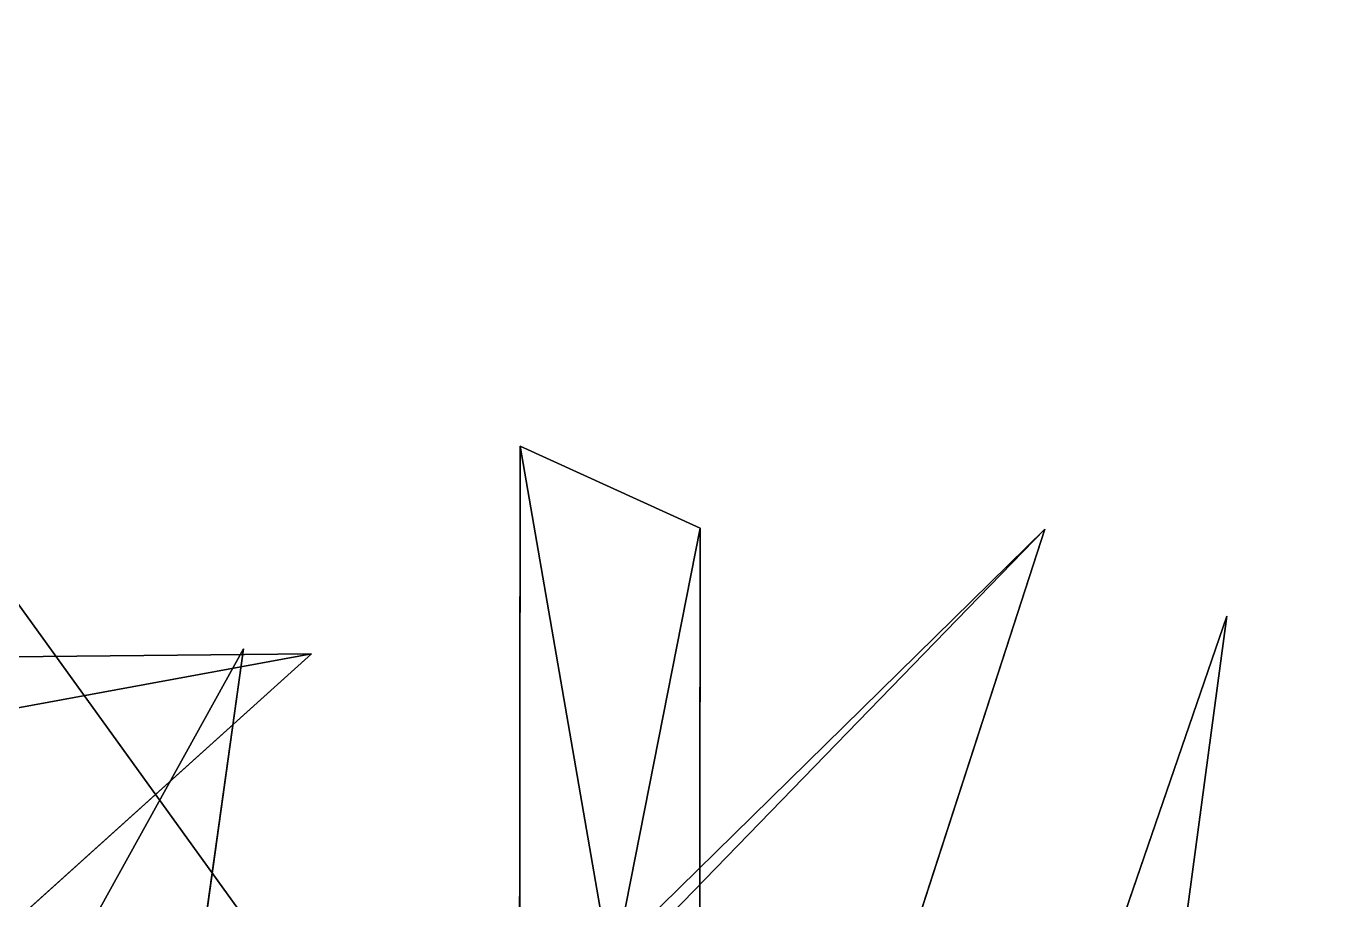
# Model space of a CAD drawing. Extents: x 271818 to 271947, y 5067178 to 5068401.
# Drawn here: x 271905.02 to 271917.77, y 5067235.43 to 5067243.98 of the extents above; entities that cross this region are included whole.
import ezdxf

# ---------------------------------------------------------------- set-up
doc = ezdxf.new("R2010")
doc.units = 0
doc.layers.add('WALLS', color=7, linetype='CONTINUOUS')

msp = doc.modelspace()

# ---------------------------------------------------------------- linework, layer by layer
at = {"layer": 'WALLS'}
for points in [[(271917.767, 5067220.539, 769.061), (271917.767, 5067220.539, 763.557), (271900.864, 5067243.979, 769.868)], [(271900.864, 5067243.979, 769.868), (271917.767, 5067220.539, 763.557), (271900.864, 5067243.979, 766.325)], [(271909.83, 5067222.26, 763.072), (271909.849, 5067239.871, 764.361), (271909.839, 5067230.089, 763.072)], [(271909.83, 5067222.26, 763.072), (271909.849, 5067239.871, 766.183), (271909.849, 5067239.871, 764.361)], [(271909.83, 5067222.26, 763.072), (271909.839, 5067230.089, 767.472), (271909.849, 5067239.871, 766.183)], [(271911.61, 5067239.07, 762.878), (271909.839, 5067230.089, 763.072), (271909.849, 5067239.871, 764.361)], [(271911.601, 5067229.756, 766.696), (271909.849, 5067239.871, 766.183), (271909.839, 5067230.089, 767.472)], [(271911.61, 5067239.07, 762.878), (271909.849, 5067239.871, 764.361), (271911.61, 5067239.07, 765.114)], [(271911.61, 5067239.07, 765.114), (271909.849, 5067239.871, 764.361), (271909.849, 5067239.871, 766.183)], [(271911.61, 5067239.07, 765.114), (271909.849, 5067239.871, 766.183), (271911.601, 5067229.756, 766.696)], [(271911.964, 5067229.752, 763.072), (271902.533, 5067226.234, 764.244), (271914.981, 5067239.058, 764.361)], [(271914.981, 5067239.058, 764.361), (271902.533, 5067226.234, 764.244), (271902.822, 5067227.125, 766.294)], [(271914.981, 5067239.058, 764.361), (271902.822, 5067227.125, 766.294), (271914.981, 5067239.058, 766.183)], [(271914.981, 5067239.058, 766.183), (271902.822, 5067227.125, 766.294), (271902.822, 5067227.125, 769.193)], [(271914.981, 5067239.058, 766.183), (271902.822, 5067227.125, 769.193), (271911.964, 5067229.752, 767.472)], [(271909.55, 5067222.305, 763.072), (271911.964, 5067229.752, 763.072), (271914.981, 5067239.058, 764.361)], [(271909.55, 5067222.305, 763.072), (271914.981, 5067239.058, 764.361), (271914.981, 5067239.058, 766.183)], [(271909.55, 5067222.305, 763.072), (271914.981, 5067239.058, 766.183), (271911.964, 5067229.752, 767.472)], [(271911.601, 5067229.756, 761.296), (271909.839, 5067230.089, 763.072), (271911.61, 5067239.07, 762.878)], [(271911.593, 5067222.051, 761.296), (271911.601, 5067229.756, 761.296), (271911.61, 5067239.07, 762.878)], [(271911.593, 5067222.051, 761.296), (271911.61, 5067239.07, 762.878), (271911.61, 5067239.07, 765.114)], [(271911.593, 5067222.051, 761.296), (271911.61, 5067239.07, 765.114), (271911.601, 5067229.756, 766.696)], [(271911.231, 5067222.112, 761.296), (271916.76, 5067238.207, 762.878), (271913.734, 5067229.398, 761.296)], [(271911.231, 5067222.112, 761.296), (271916.76, 5067238.207, 765.114), (271916.76, 5067238.207, 762.878)], [(271911.231, 5067222.112, 761.296), (271913.734, 5067229.398, 766.696), (271916.76, 5067238.207, 765.114)], [(271914.602, 5067222.136, 764.432), (271913.734, 5067229.398, 761.296), (271916.76, 5067238.207, 762.878)], [(271914.602, 5067222.136, 764.432), (271916.76, 5067238.207, 765.114), (271913.734, 5067229.398, 766.696)], [(271914.602, 5067222.136, 764.432), (271916.76, 5067238.207, 762.878), (271914.602, 5067222.136, 764.432)], [(271914.602, 5067222.136, 764.432), (271916.76, 5067238.207, 762.878), (271916.76, 5067238.207, 765.114)], [(271914.602, 5067222.136, 764.432), (271916.76, 5067238.207, 765.114), (271914.602, 5067222.136, 764.432)], [(271906.514, 5067233.373, 753.628), (271903.106, 5067230.596, 762.674), (271907.145, 5067237.887, 759.427)], [(271907.145, 5067237.887, 759.427), (271903.106, 5067230.596, 762.674), (271903.106, 5067230.596, 762.674)], [(271907.145, 5067237.887, 759.427), (271903.106, 5067230.596, 762.674), (271907.145, 5067237.887, 767.629)], [(271907.145, 5067237.887, 767.629), (271903.106, 5067230.596, 762.674), (271903.106, 5067230.596, 762.674)], [(271907.145, 5067237.887, 767.629), (271903.106, 5067230.596, 762.674), (271906.514, 5067233.373, 773.428)], [(271905.5, 5067226.12, 753.628), (271906.514, 5067233.373, 753.628), (271907.145, 5067237.887, 759.427)], [(271905.5, 5067226.12, 753.628), (271907.145, 5067237.887, 759.427), (271907.145, 5067237.887, 767.629)], [(271905.5, 5067226.12, 753.628), (271907.145, 5067237.887, 767.629), (271906.514, 5067233.373, 773.428)], [(271901.283, 5067231.955, 767.525), (271893.547, 5067235.215, 766.022), (271907.809, 5067237.839, 769.576)], [(271907.809, 5067237.839, 769.576), (271893.547, 5067235.215, 766.022), (271896.331, 5067237.726, 770.591)], [(271895.592, 5067226.823, 767.525), (271901.283, 5067231.955, 767.525), (271907.809, 5067237.839, 769.576)], [(271895.592, 5067226.823, 767.525), (271907.809, 5067237.839, 769.576), (271907.809, 5067237.839, 772.475)], [(271895.592, 5067226.823, 767.525), (271907.809, 5067237.839, 772.475), (271901.283, 5067231.955, 774.525)], [(271907.809, 5067237.839, 769.576), (271896.331, 5067237.726, 770.591), (271907.809, 5067237.839, 772.475)], [(271907.809, 5067237.839, 772.475), (271896.331, 5067237.726, 770.591), (271896.331, 5067237.726, 777.053)], [(271907.809, 5067237.839, 772.475), (271896.331, 5067237.726, 777.053), (271901.283, 5067231.955, 774.525)]]:
    msp.add_3dface(points, dxfattribs=at)

doc.saveas('drawing.dxf')
